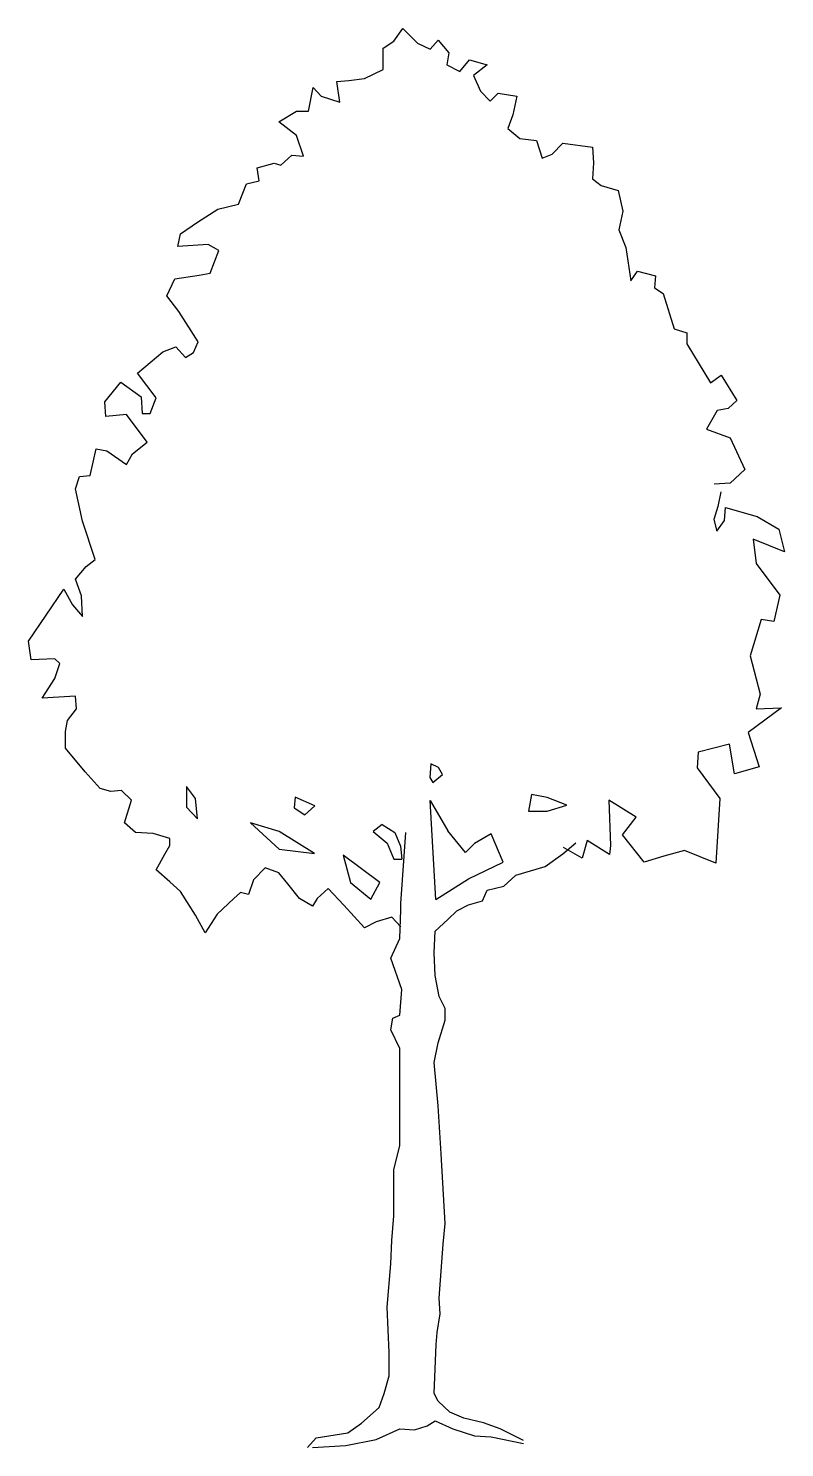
# Model space of a CAD drawing. Extents: x 2000 to 3680, y 1082 to 4237.
import ezdxf

# ---------------------------------------------------------------- set-up
doc = ezdxf.new("R2010")
doc.units = 0
doc.header["$MEASUREMENT"] = 0
doc.layers.get('0').update_dxf_attribs({"linetype": 'CONTINUOUS'})

msp = doc.modelspace()

# ---------------------------------------------------------------- linework, layer by layer
at = {"color": 7, "linetype": 'Continuous'}
for p, q in [((2811.6464, 4208.5584), (2831.2999, 4236.9468)), ((2831.2999, 4236.9468), (2864.0555, 4204.1912)), ((2787.6255, 4193.2726), (2811.6464, 4208.5584)), ((2864.0555, 4204.1912), (2892.4435, 4191.0889)), ((2892.4435, 4191.0889), (2909.9134, 4210.7422)), ((2909.9134, 4210.7422), (2933.9339, 4182.3541)), ((2787.6255, 4145.2309), (2787.6255, 4193.2726)), ((2933.9339, 4182.3541), (2929.5667, 4156.1494)), ((2957.9548, 4140.8637), (2979.7919, 4167.068)), ((2979.7919, 4167.068), (3019.0989, 4156.1494)), ((2746.1353, 4125.5776), (2787.6255, 4145.2309)), ((2929.5667, 4156.1494), (2957.9548, 4140.8637)), ((3019.0989, 4156.1494), (2988.5267, 4132.1286)), ((2621.6638, 4053.2425), (2632.5823, 4105.6514)), ((2632.5823, 4105.6514), (2650.0518, 4086.271)), ((2684.9912, 4119.0266), (2711.1959, 4121.21)), ((2691.5424, 4073.1687), (2684.9912, 4119.0266)), ((2711.1959, 4121.21), (2746.1353, 4125.5776)), ((2988.5267, 4132.1286), (3003.8128, 4097.1895)), ((2650.0518, 4086.271), (2691.5424, 4073.1687)), ((3003.8128, 4097.1895), (3025.6498, 4075.3524)), ((3025.6498, 4075.3524), (3043.1194, 4092.822)), ((3043.1194, 4092.822), (3084.6101, 4086.271)), ((3084.6101, 4086.271), (3075.875, 4044.7802)), ((2556.1525, 4029.2217), (2595.4591, 4053.2425)), ((2595.4591, 4053.2425), (2621.6638, 4053.2425)), ((3075.875, 4044.7802), (3064.9565, 4014.2084)), ((2595.4591, 3998.6495), (2556.1525, 4029.2217)), ((3064.9565, 4014.2084), (3091.1611, 3992.3713)), ((2610.7452, 3952.7915), (2595.4591, 3998.6495)), ((3091.1611, 3992.3713), (3128.2843, 3988.0041)), ((3128.2843, 3988.0041), (3141.3863, 3948.6971)), ((3163.2237, 3957.4323), (3187.2442, 3981.4528)), ((3187.2442, 3981.4528), (3252.7555, 3972.718)), ((2560.5199, 3933.1382), (2584.5406, 3954.9753)), ((2584.5406, 3954.9753), (2610.7452, 3952.7915)), ((3141.3863, 3948.6971), (3163.2237, 3957.4323)), ((3252.7555, 3972.718), (3254.9392, 3937.7786)), ((2508.1108, 3926.5872), (2545.234, 3937.5058)), ((2512.4782, 3898.1988), (2508.1108, 3926.5872)), ((2545.234, 3937.5058), (2560.5199, 3933.1382)), ((3254.9392, 3937.7786), (3252.7555, 3902.8395)), ((2466.6204, 3845.7899), (2484.0901, 3891.6478)), ((2484.0901, 3891.6478), (2512.4782, 3898.1988)), ((3252.7555, 3902.8395), (3272.4091, 3887.5534)), ((3272.4091, 3887.5534), (3309.5319, 3876.6345)), ((3309.5319, 3876.6345), (3320.4505, 3830.7766)), ((2374.9047, 3806.4832), (2420.7624, 3834.8713)), ((2420.7624, 3834.8713), (2466.6204, 3845.7899)), ((3320.4505, 3830.7766), (3311.7157, 3789.2866)), ((2337.7817, 3780.2786), (2374.9047, 3806.4832)), ((3311.7157, 3789.2866), (3327.0018, 3749.9796)), ((2331.2303, 3751.8905), (2337.7817, 3780.2786)), ((2398.9254, 3756.2577), (2331.2303, 3751.8905)), ((2422.9462, 3743.1558), (2398.9254, 3756.2577)), ((2403.2927, 3692.9303), (2422.9462, 3743.1558)), ((3327.0018, 3749.9796), (3337.9204, 3675.7336)), ((2379.272, 3688.5631), (2403.2927, 3692.9303)), ((3337.9204, 3675.7336), (3353.2061, 3697.5707)), ((3353.2061, 3697.5707), (3392.5131, 3686.6521)), ((2307.2096, 3642.7051), (2324.6793, 3679.8279)), ((2324.6793, 3679.8279), (2379.272, 3688.5631)), ((3392.5131, 3686.6521), (3390.3293, 3660.4475)), ((3390.3293, 3660.4475), (3409.9826, 3647.3455)), ((2333.4141, 3607.7657), (2307.2096, 3642.7051)), ((3409.9826, 3647.3455), (3434.0035, 3568.7319)), ((2377.0883, 3540.0707), (2333.4141, 3607.7657)), ((3434.0035, 3568.7319), (3462.3915, 3559.9972)), ((2366.1697, 3516.0498), (2377.0883, 3540.0707)), ((3462.3915, 3559.9972), (3462.3915, 3535.9759)), ((3462.3915, 3535.9759), (3514.8005, 3448.628)), ((2241.6984, 3470.1922), (2298.4749, 3518.2336)), ((2298.4749, 3518.2336), (2326.8629, 3529.1521)), ((2326.8629, 3529.1521), (2348.7, 3505.1313)), ((2348.7, 3505.1313), (2366.1697, 3516.0498)), ((2169.636, 3406.8644), (2204.5754, 3450.5385)), ((2204.5754, 3450.5385), (2250.4333, 3417.7829)), ((2283.1889, 3415.5995), (2241.6984, 3470.1922)), ((3514.8005, 3448.628), (3538.8213, 3466.0975)), ((3538.8213, 3466.0975), (3573.7607, 3409.321)), ((2250.4333, 3417.7829), (2252.6169, 3380.6601)), ((2270.0866, 3380.6601), (2283.1889, 3415.5995)), ((3573.7607, 3409.321), (3554.1074, 3391.8515)), ((2171.8197, 3374.1087), (2169.636, 3406.8644)), ((2217.6775, 3378.4763), (2171.8197, 3374.1087)), ((2263.5355, 3317.3326), (2217.6775, 3378.4763)), ((2252.6169, 3380.6601), (2270.0866, 3380.6601)), ((3530.0866, 3387.4839), (3506.0657, 3345.9935)), ((3554.1074, 3391.8515), (3530.0866, 3387.4839)), ((3506.0657, 3345.9935), (3558.4746, 3326.3402)), ((2230.7798, 3291.128), (2263.5355, 3317.3326)), ((3558.4746, 3326.3402), (3591.2303, 3256.4614)), ((2136.8803, 3243.0862), (2149.9827, 3302.0465)), ((2149.9827, 3302.0465), (2174.0033, 3297.6789)), ((2174.0033, 3297.6789), (2217.6775, 3267.1071)), ((2217.6775, 3267.1071), (2230.7798, 3291.128)), ((3591.2303, 3256.4614), (3558.4746, 3225.8895)), ((2104.1247, 3213.3333), (2112.8596, 3240.9028)), ((2112.8596, 3240.9028), (2136.8803, 3243.0862)), ((3558.4746, 3225.8895), (3523.5356, 3223.7058)), ((2119.4106, 3141.271), (2104.1247, 3213.3333)), ((3537.7296, 3206.5091), (3531.1783, 3173.7538)), ((3531.1783, 3173.7538), (3522.4435, 3145.3654)), ((3546.4644, 3143.1816), (3548.6482, 3171.57)), ((3548.6482, 3171.57), (3618.5266, 3151.9164)), ((2147.7989, 3056.1065), (2119.4106, 3141.271)), ((3522.4435, 3145.3654), (3528.9949, 3119.1611)), ((3528.9949, 3119.1611), (3546.4644, 3143.1816)), ((3618.5266, 3151.9164), (3666.5684, 3123.5283)), ((3679.6707, 3073.3028), (3609.7919, 3101.6912)), ((3609.7919, 3101.6912), (3616.3432, 3047.0985)), ((3666.5684, 3123.5283), (3679.6707, 3073.3028)), ((2104.1247, 3012.4323), (2128.1456, 3040.8204)), ((2128.1456, 3040.8204), (2147.7989, 3056.1065)), ((3616.3432, 3047.0985), (3668.7521, 2977.22)), ((2117.227, 2975.3091), (2104.1247, 3012.4323)), ((1999.5461, 2874.3947), (2078.1409, 2990.0366)), ((2078.1409, 2990.0366), (2097.5735, 2955.6558)), ((2119.4106, 2929.4512), (2117.227, 2975.3091)), ((3668.7521, 2977.22), (3655.6498, 2918.2598)), ((2097.5735, 2955.6558), (2119.4106, 2929.4512)), ((3627.2617, 2922.627), (3603.2409, 2841.83)), ((3655.6498, 2918.2598), (3627.2617, 2922.627)), ((2005.8578, 2833.368), (1999.5461, 2874.3947)), ((3603.2409, 2841.83), (3625.078, 2756.6652)), ((2058.2669, 2835.5518), (2005.8578, 2833.368)), ((2069.1855, 2824.6333), (2058.2669, 2835.5518)), ((2058.2669, 2791.8777), (2069.1855, 2824.6333)), ((2029.8787, 2748.2033), (2058.2669, 2791.8777)), ((2104.1247, 2752.5707), (2029.8787, 2748.2033)), ((2106.3085, 2724.1826), (2104.1247, 2752.5707)), ((3625.078, 2756.6652), (3616.3432, 2723.9096)), ((2086.655, 2697.978), (2106.3085, 2724.1826)), ((3673.1193, 2726.0934), (3598.8733, 2671.5007)), ((3616.3432, 2723.9096), (3673.1193, 2726.0934)), ((2082.2876, 2673.9573), (2086.655, 2697.978)), ((2082.2876, 2636.8343), (2082.2876, 2673.9573)), ((3598.8733, 2671.5007), (3622.8942, 2595.0709)), ((2125.9618, 2584.4252), (2082.2876, 2636.8343)), ((3487.5041, 2627.8265), (3485.3207, 2592.8871)), ((3557.3829, 2645.2962), (3487.5041, 2627.8265)), ((3568.3015, 2579.785), (3557.3829, 2645.2962)), ((2893.5356, 2602.1681), (2891.3518, 2571.596)), ((2911.0051, 2593.433), (2893.5356, 2602.1681)), ((2919.7396, 2578.1472), (2911.0051, 2593.433)), ((3485.3207, 2592.8871), (3535.5458, 2525.1921)), ((3622.8942, 2595.0709), (3568.3015, 2579.785)), ((2158.7174, 2547.3022), (2125.9618, 2584.4252)), ((2891.3518, 2571.596), (2897.9028, 2560.6773)), ((2897.9028, 2560.6773), (2919.7396, 2578.1472)), ((2182.7383, 2540.751), (2158.7174, 2547.3022)), ((2206.759, 2542.9346), (2182.7383, 2540.751)), ((2228.5962, 2521.0975), (2206.759, 2542.9346)), ((2350.8838, 2551.3967), (2350.8838, 2505.5388)), ((2370.5371, 2525.1921), (2350.8838, 2551.3967)), ((2374.9045, 2479.3343), (2370.5371, 2525.1921)), ((2592.1836, 2527.9217), (2589.9999, 2503.901)), ((2635.8578, 2508.2684), (2592.1836, 2527.9217)), ((3117.3657, 2533.927), (3110.8144, 2496.804)), ((3152.3048, 2527.3758), (3117.3657, 2533.927)), ((3195.979, 2509.9061), (3152.3048, 2527.3758)), ((3535.5458, 2525.1921), (3526.8111, 2381.0674)), ((2213.3101, 2470.8724), (2228.5962, 2521.0975)), ((2350.8838, 2505.5388), (2374.9045, 2479.3343)), ((2589.9999, 2503.901), (2614.0207, 2488.6151)), ((2614.0207, 2488.6151), (2635.8578, 2508.2684)), ((2904.4718, 2300.1849), (2891.905, 2520.1039)), ((2891.905, 2520.1039), (2931.7505, 2453.1298)), ((3110.8144, 2496.804), (3152.3048, 2496.804)), ((3152.3048, 2496.804), (3195.979, 2509.9061)), ((3349.9306, 2483.7017), (3288.7866, 2520.8247)), ((3288.7866, 2520.8247), (3293.1541, 2420.3742)), ((2237.331, 2449.0351), (2213.3101, 2470.8724)), ((2492.8261, 2471.0445), (2556.5931, 2412.1825)), ((2556.5931, 2451.4238), (2492.8261, 2471.0445)), ((2785.4419, 2466.778), (2765.7884, 2451.4919)), ((2785.4419, 2466.778), (2813.9335, 2449.1887)), ((3319.3588, 2444.3949), (3349.9306, 2483.7017)), ((2276.6376, 2446.8515), (2237.331, 2449.0351)), ((2313.7608, 2435.933), (2276.6376, 2446.8515)), ((2313.7608, 2420.6469), (2313.7608, 2435.933)), ((2635.0761, 2402.3721), (2556.5931, 2451.4238)), ((2765.7884, 2451.4919), (2796.3604, 2425.2874)), ((2813.9335, 2449.1887), (2826.2006, 2418.5205)), ((2826.9323, 2291.2476), (2837.9613, 2449.3668)), ((2971.0571, 2405.0881), (2931.7505, 2453.1298)), ((3027.8333, 2446.5787), (2990.7104, 2424.7416)), ((3054.0379, 2383.251), (3027.8333, 2446.5787)), ((3240.7452, 2431.2927), (3229.8267, 2391.9859)), ((3290.9704, 2400.7207), (3240.7452, 2431.2927)), ((3367.4002, 2383.251), (3319.3588, 2444.3949)), ((2283.1889, 2366.0541), (2302.8423, 2400.9936)), ((2302.8423, 2400.9936), (2313.7608, 2420.6469)), ((2556.5931, 2412.1825), (2635.0761, 2402.3721)), ((2698.879, 2399.2367), (2715.2421, 2337.8748)), ((2780.6949, 2337.8748), (2698.879, 2399.2367)), ((2796.3604, 2425.2874), (2811.6464, 2390.3482)), ((2826.2006, 2418.5205), (2829.1161, 2390.3482)), ((2990.7104, 2424.7416), (2971.0571, 2405.0881)), ((3147.9376, 2373.6972), (3187.2442, 2402.0854)), ((3187.2442, 2402.0854), (3215.6326, 2426.1061)), ((3229.8267, 2391.9859), (3188.3363, 2416.0066)), ((3293.1541, 2420.3742), (3290.9704, 2400.7207)), ((3456.9323, 2409.4557), (3411.0743, 2396.3533)), ((3526.8111, 2381.0674), (3456.9323, 2409.4557)), ((2525.5805, 2370.4217), (2499.376, 2344.2171)), ((2556.1525, 2359.5032), (2525.5805, 2370.4217)), ((2811.6464, 2390.3482), (2829.1161, 2390.3482)), ((2977.6081, 2346.128), (3054.0379, 2383.251)), ((3082.4263, 2354.0439), (3147.9376, 2373.6972)), ((3411.0743, 2396.3533), (3367.4002, 2383.251)), ((2313.7608, 2339.8497), (2283.1889, 2366.0541)), ((2337.7817, 2318.0128), (2313.7608, 2339.8497)), ((2499.376, 2344.2171), (2488.4575, 2311.4614)), ((2575.8058, 2335.4823), (2556.1525, 2359.5032)), ((2602.0103, 2302.7267), (2575.8058, 2335.4823)), ((2715.2421, 2337.8748), (2760.2409, 2301.0576)), ((2760.2409, 2301.0576), (2780.6949, 2337.8748)), ((2904.4718, 2300.1849), (2977.6081, 2346.128)), ((3056.222, 2330.023), (3082.4263, 2354.0439)), ((2370.5371, 2265.6037), (2337.7817, 2318.0128)), ((2470.9878, 2315.829), (2455.7018, 2302.7267)), ((2488.4575, 2311.4614), (2470.9878, 2315.829)), ((2665.3379, 2324.5638), (2641.3171, 2302.7267)), ((2700.2772, 2287.4407), (2665.3379, 2324.5638)), ((3008.1803, 2297.2674), (3019.0989, 2321.2883)), ((3019.0989, 2321.2883), (3056.222, 2330.023)), ((2455.7018, 2302.7267), (2418.5787, 2267.7873)), ((2630.3985, 2285.257), (2602.0103, 2302.7267)), ((2641.3171, 2302.7267), (2630.3985, 2285.257)), ((2746.1353, 2237.2154), (2700.2772, 2287.4407)), ((2824.7489, 2213.4677), (2826.9323, 2277.6141)), ((2826.9323, 2277.6141), (2826.9323, 2291.2476)), ((2931.7505, 2255.777), (2951.4038, 2275.4303)), ((2951.4038, 2275.4303), (2977.6085, 2288.5326)), ((2977.6085, 2288.5326), (3008.1803, 2297.2674)), ((2392.3744, 2226.2969), (2370.5371, 2265.6037)), ((2418.5787, 2267.7873), (2392.3744, 2226.2969)), ((2772.3396, 2250.3177), (2746.1353, 2237.2154)), ((2807.279, 2261.2363), (2772.3396, 2250.3177)), ((2826.9323, 2239.3992), (2807.279, 2261.2363)), ((2903.3621, 2229.5724), (2931.7505, 2255.777)), ((2805.0954, 2169.7934), (2824.7489, 2213.4677)), ((2901.1783, 2181.5308), (2903.3621, 2229.5724)), ((2903.3621, 2131.3055), (2901.1783, 2181.5308)), ((2829.1161, 2099.9148), (2805.0954, 2169.7934)), ((2912.0969, 2084.3558), (2903.3621, 2131.3055)), ((2824.7489, 2043.1383), (2829.1161, 2099.9148)), ((2925.1992, 2058.1514), (2912.0969, 2084.3558)), ((2925.1992, 2031.9469), (2925.1992, 2058.1514)), ((2805.0954, 2010.3826), (2809.4628, 2036.5871)), ((2809.4628, 2036.5871), (2824.7489, 2043.1383)), ((2909.9134, 1981.7216), (2925.1992, 2031.9469)), ((2824.7489, 1968.8922), (2805.0954, 2010.3826)), ((2824.7489, 1752.705), (2824.7489, 1968.8922)), ((2901.1783, 1938.0474), (2909.9134, 1981.7216)), ((2909.9134, 1841.9641), (2901.1783, 1938.0474)), ((2916.4644, 1734.9625), (2909.9134, 1841.9641)), ((2811.6464, 1699.7502), (2824.7489, 1752.705)), ((2925.1992, 1579.9191), (2916.4644, 1734.9625)), ((2811.6464, 1632.0552), (2811.6464, 1699.7502)), ((2811.6464, 1597.1159), (2811.6464, 1632.0552)), ((2807.279, 1542.5232), (2811.6464, 1597.1159)), ((2920.832, 1534.0611), (2925.1992, 1579.9191)), ((2805.0954, 1490.1141), (2807.279, 1542.5232)), ((2912.0969, 1413.9572), (2920.832, 1534.0611)), ((2796.3604, 1394.031), (2805.0954, 1490.1141)), ((2800.7278, 1293.5804), (2796.3604, 1394.031)), ((2914.281, 1379.0179), (2912.0969, 1413.9572)), ((2907.7296, 1337.5274), (2914.281, 1379.0179)), ((2905.5459, 1311.3229), (2907.7296, 1337.5274)), ((2901.1783, 1202.1375), (2905.5459, 1311.3229)), ((2800.7278, 1241.1714), (2800.7278, 1293.5804)), ((2789.8095, 1201.8645), (2800.7278, 1241.1714)), ((2778.8907, 1171.2927), (2789.8095, 1201.8645)), ((2909.9134, 1184.6678), (2901.1783, 1202.1375)), ((2739.584, 1136.3533), (2778.8907, 1171.2927)), ((2936.1177, 1160.647), (2909.9134, 1184.6678)), ((2709.0119, 1114.5162), (2739.584, 1136.3533)), ((2885.8926, 1130.0751), (2903.3621, 1140.9936)), ((2903.3621, 1140.9936), (2942.6691, 1123.524)), ((2966.6896, 1147.5448), (2936.1177, 1160.647)), ((3010.3637, 1136.6262), (2966.6896, 1147.5448)), ((3047.4869, 1123.524), (3010.3637, 1136.6262)), ((2639.1333, 1103.5977), (2709.0119, 1114.5162)), ((2772.3396, 1099.5032), (2824.7489, 1123.524)), ((2824.7489, 1123.524), (2857.5041, 1121.3403)), ((2857.5041, 1121.3403), (2885.8926, 1130.0751)), ((2942.6691, 1123.524), (2990.7108, 1108.238)), ((2990.7108, 1108.238), (3027.8336, 1106.0543)), ((3027.8336, 1106.0543), (3099.8962, 1090.7684)), ((3099.8962, 1097.3194), (3047.4869, 1123.524)), ((2619.48, 1081.7606), (2639.1333, 1103.5977)), ((2630.3985, 1082.0335), (2704.6445, 1086.4009)), ((2704.6445, 1086.4009), (2772.3396, 1099.5032))]:
    msp.add_line(p, q, dxfattribs=at)

doc.saveas('drawing.dxf')
